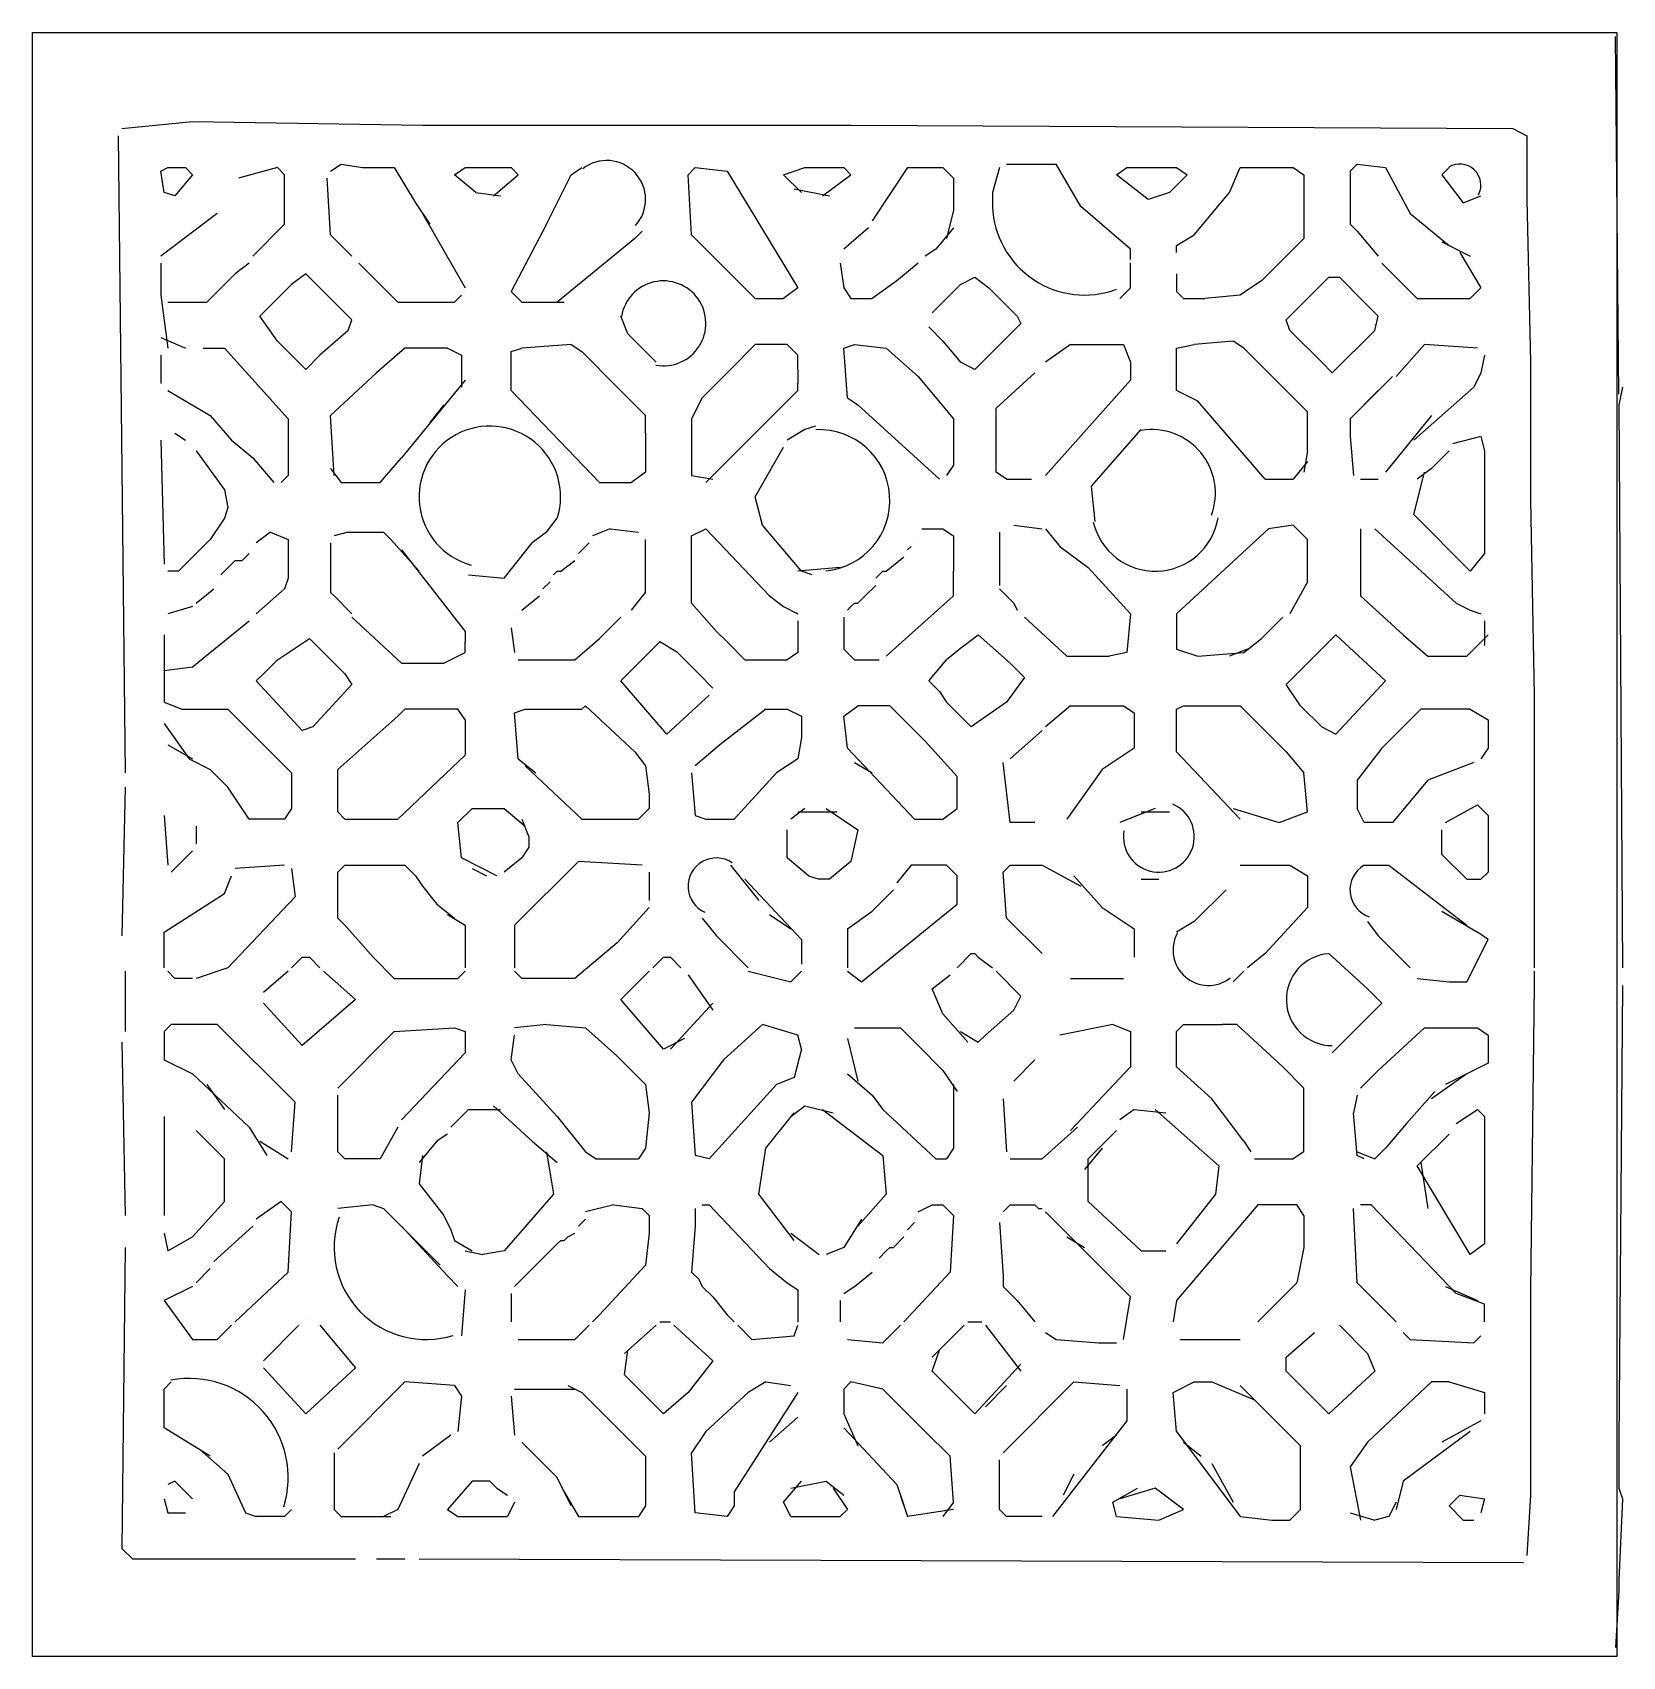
# Model space of a CAD drawing. Extents: x -42728 to 99010, y -18674 to 47645.
# Drawn here: x 66872 to 69189, y 44714 to 47080 of the extents above; entities that cross this region are included whole.
import ezdxf

# ---------------------------------------------------------------- set-up
doc = ezdxf.new("R2010")
doc.units = 0
doc.header["$LTSCALE"] = 100
doc.header["$MEASUREMENT"] = 0
doc.layers.get('0').update_dxf_attribs({"linetype": 'CONTINUOUS'})
doc.layers.add('家具', color=223, linetype='CONTINUOUS')
doc.styles.get("Standard").update_dxf_attribs({"font": 'ISOCP'})

# ---------------------------------------------------------------- blocks, each defined once
blk = doc.blocks.new('A$C6E686667')
at = {"layer": '家具', "color": 3}
for p, q in [((2005.4, 6566.2), (2005.4, 8931.8)), ((2005.4, 8931.8), (4314, 8931.8)), ((4317, 8405), (4311.8, 8925.9)), ((4314, 8931.8), (4314, 6566.2)), ((2135.5, 8791.8), (2238.6, 8802.1)), ((2238.6, 8802.1), (2573.9, 8796.9)), ((2130.3, 8781.5), (2140.7, 7853.2)), ((2573.9, 8796.9), (2635.7, 8796.9)), ((2635.7, 8796.9), (2651.2, 8796.9)), ((2651.2, 8796.9), (2682.2, 8796.9)), ((2666.7, 8796.9), (2785.3, 8796.9)), ((2785.3, 8796.9), (2816.3, 8796.9)), ((2816.3, 8796.9), (3099.9, 8796.9)), ((3099.9, 8796.9), (3136, 8796.9)), ((3136, 8796.9), (3161.8, 8796.9)), ((3161.8, 8796.9), (3197.9, 8796.9)), ((3197.9, 8796.9), (4162.3, 8791.8)), ((4162.3, 8791.8), (4182.9, 8781.5)), ((4182.9, 8781.5), (4182.9, 8766)), ((4182.9, 8766), (4182.9, 8745.4)), ((2192.2, 8729.9), (2202.5, 8735)), ((2197.4, 8698.9), (2192.2, 8729.9)), ((2202.5, 8735), (2228.3, 8735)), ((2228.3, 8735), (2238.6, 8724.7)), ((2362.4, 8735), (2305.7, 8719.6)), ((2372.7, 8724.7), (2362.4, 8735)), ((2439.8, 8729.9), (2455.2, 8740.2)), ((2455.2, 8740.2), (2486.2, 8735)), ((2486.2, 8735), (2532.6, 8735)), ((2532.6, 8735), (2563.5, 8683.5)), ((2620.3, 8724.7), (2635.7, 8735)), ((2635.7, 8735), (2702.8, 8735)), ((2713.1, 8724.7), (2702.8, 8735)), ((2790.5, 8724.7), (2805.9, 8735)), ((2960.7, 8724.7), (2971, 8735)), ((2971, 8735), (3017.4, 8729.9)), ((3017.4, 8729.9), (3120.5, 8559.7)), ((3099.9, 8724.7), (3130.8, 8735)), ((3130.8, 8735), (3187.6, 8735)), ((3197.9, 8724.7), (3187.6, 8735)), ((3280.4, 8735), (3228.8, 8657.7)), ((3280.4, 8735), (3332, 8735)), ((3332, 8735), (3347.4, 8719.6)), ((3414.5, 8735), (3404.2, 8698.9)), ((3424.8, 8740.2), (3497, 8740.2)), ((3533.1, 8678.3), (3497, 8740.2)), ((3584.7, 8724.7), (3600.1, 8735)), ((3600.1, 8735), (3672.3, 8735)), ((3672.3, 8735), (3687.8, 8724.7)), ((3749.7, 8698.9), (3765.2, 8735)), ((3765.2, 8735), (3780.6, 8735)), ((3780.6, 8735), (3842.5, 8735)), ((3842.5, 8735), (3858, 8724.7)), ((3925.1, 8729.9), (3935.4, 8740.2)), ((3925.1, 8729.9), (3925.1, 8652.5)), ((3935.4, 8740.2), (3976.6, 8735)), ((3976.6, 8735), (4012.7, 8668)), ((4069.5, 8735), (4059.1, 8724.7)), ((4182.9, 8745.4), (4182.9, 8688.6)), ((2238.6, 8724.7), (2212.9, 8693.8)), ((2372.7, 8652.5), (2372.7, 8724.7)), ((2439.8, 8637.1), (2434.6, 8719.6)), ((2651.2, 8698.9), (2620.3, 8724.7)), ((2677, 8693.8), (2713.1, 8724.7)), ((2754.4, 8652.5), (2790.5, 8724.7)), ((2965.8, 8637.1), (2960.7, 8724.7)), ((3125.7, 8698.9), (3099.9, 8724.7)), ((3156.6, 8693.8), (3197.9, 8724.7)), ((3347.4, 8719.6), (3347.4, 8688.6)), ((3631.1, 8688.6), (3584.7, 8724.7)), ((3687.8, 8724.7), (3662, 8698.9)), ((3858, 8724.7), (3858, 8683.5)), ((4059.1, 8724.7), (4090.1, 8683.5)), ((2212.9, 8693.8), (2197.4, 8698.9)), ((2563.5, 8683.5), (2584.2, 8652.5)), ((2651.2, 8698.9), (2687.3, 8693.8)), ((3115.4, 8704.1), (3166.9, 8693.8)), ((3347.4, 8688.6), (3347.4, 8673.2)), ((3404.2, 8698.9), (3404.2, 8678.3)), ((3662, 8698.9), (3631.1, 8688.6)), ((3698.1, 8637.1), (3749.7, 8698.9)), ((3858, 8693.8), (3858, 8662.8)), ((4090.1, 8683.5), (4115.9, 8693.8)), ((4182.9, 8688.6), (4188.1, 8451.4)), ((2274.7, 8668), (2192.2, 8606.1)), ((2573.9, 8668), (2635.7, 8559.7)), ((3347.4, 8673.2), (3337.1, 8631.9)), ((3605.3, 8616.4), (3533.1, 8678.3)), ((3858, 8662.8), (3858, 8647.4)), ((4012.7, 8668), (4069.5, 8621.6)), ((2326.3, 8606.1), (2372.7, 8652.5)), ((2470.7, 8606.1), (2439.8, 8637.1)), ((2754.4, 8652.5), (2702.8, 8554.5)), ((2893.6, 8642.2), (2883.3, 8631.9)), ((2981.3, 8621.6), (2965.8, 8637.1)), ((3223.7, 8647.4), (3187.6, 8616.4)), ((3347.4, 8647.4), (3321.7, 8616.4)), ((3672.3, 8621.6), (3698.1, 8637.1)), ((3858, 8647.4), (3858, 8631.9)), ((3925.1, 8652.5), (3935.4, 8642.2)), ((3935.4, 8642.2), (3966.3, 8606.1)), ((2883.3, 8631.9), (2769.8, 8539.1)), ((2981.3, 8621.6), (3058.6, 8544.2)), ((3321.7, 8616.4), (3306.2, 8606.1)), ((3605.3, 8601), (3605.3, 8616.4)), ((3672.3, 8611.3), (3672.3, 8621.6)), ((3858, 8631.9), (3796.1, 8570)), ((4059.1, 8626.7), (4100.4, 8606.1)), ((4084.9, 8611.3), (4115.9, 8559.7)), ((2192.2, 8595.8), (2192.2, 8549.4)), ((2321.2, 8595.8), (2300.5, 8580.3)), ((2481, 8595.8), (2537.8, 8539.1)), ((3182.4, 8595.8), (3187.6, 8559.7)), ((3295.9, 8595.8), (3264.9, 8570)), ((3605.3, 8559.7), (3605.3, 8595.8)), ((3971.5, 8595.8), (4023, 8544.2)), ((2300.5, 8580.3), (2259.3, 8539.1)), ((2383, 8564.9), (2357.3, 8539.1)), ((2403.7, 8580.3), (2383, 8564.9)), ((2470.7, 8513.3), (2403.7, 8580.3)), ((3264.9, 8570), (3228.8, 8544.2)), ((3357.8, 8564.9), (3316.5, 8523.6)), ((3357.8, 8564.9), (3378.4, 8575.2)), ((3378.4, 8575.2), (3399, 8559.7)), ((3672.3, 8580.3), (3672.3, 8554.5)), ((3796.1, 8570), (3780.6, 8559.7)), ((3832.2, 8513.3), (3894.1, 8575.2)), ((3894.1, 8575.2), (3909.6, 8575.2)), ((3909.6, 8575.2), (3945.7, 8539.1)), ((2192.2, 8549.4), (2202.5, 8472)), ((2620.3, 8539.1), (2630.6, 8549.4)), ((2702.8, 8554.5), (2718.3, 8539.1)), ((3058.6, 8544.2), (3099.9, 8544.2)), ((3120.5, 8559.7), (3099.9, 8544.2)), ((3187.6, 8559.7), (3197.9, 8544.2)), ((3197.9, 8544.2), (3228.8, 8544.2)), ((3399, 8559.7), (3440.3, 8518.4)), ((3589.8, 8544.2), (3605.3, 8559.7)), ((3672.3, 8554.5), (3682.7, 8544.2)), ((3682.7, 8544.2), (3713.6, 8544.2)), ((3765.2, 8549.4), (3713.6, 8544.2)), ((3780.6, 8559.7), (3765.2, 8549.4)), ((4023, 8544.2), (4048.8, 8544.2)), ((4048.8, 8544.2), (4100.4, 8544.2)), ((4115.9, 8559.7), (4100.4, 8544.2)), ((2202.5, 8539.1), (2259.3, 8539.1)), ((2336.6, 8518.4), (2357.3, 8539.1)), ((2362.4, 8482.3), (2336.6, 8518.4)), ((2537.8, 8539.1), (2584.2, 8539.1)), ((2584.2, 8539.1), (2620.3, 8539.1)), ((2718.3, 8539.1), (2780.2, 8539.1)), ((2873, 8492.7), (2862.7, 8518.4)), ((3440.3, 8518.4), (3445.4, 8508.1)), ((3966.3, 8518.4), (3945.7, 8539.1)), ((3961.2, 8497.8), (3966.3, 8518.4)), ((2465.6, 8497.8), (2424.3, 8461.7)), ((2465.6, 8497.8), (2470.7, 8513.3)), ((3311.3, 8503), (3332, 8482.3)), ((3445.4, 8508.1), (3378.4, 8441.1)), ((3837.4, 8497.8), (3832.2, 8513.3)), ((3837.4, 8497.8), (3883.8, 8451.4)), ((3899.3, 8435.9), (3961.2, 8497.8)), ((2192.2, 8487.5), (2228.3, 8472)), ((2254.1, 8472), (2285.1, 8472)), ((2285.1, 8472), (2377.9, 8368.9)), ((2362.4, 8482.3), (2388.2, 8456.6)), ((2548.1, 8472), (2506.8, 8435.9)), ((2610, 8472), (2548.1, 8472)), ((2610, 8472), (2630.6, 8461.7)), ((2702.8, 8466.9), (2718.3, 8472)), ((2790.5, 8477.2), (2718.3, 8472)), ((2790.5, 8477.2), (2805.9, 8466.9)), ((2873, 8492.7), (2914.2, 8451.4)), ((3058.6, 8477.2), (3022.5, 8441.1)), ((3105.1, 8477.2), (3058.6, 8477.2)), ((3120.5, 8461.7), (3105.1, 8477.2)), ((3187.6, 8472), (3203, 8477.2)), ((3192.7, 8399.8), (3187.6, 8472)), ((3203, 8477.2), (3249.5, 8472)), ((3249.5, 8472), (3295.9, 8430.8)), ((3332, 8482.3), (3357.8, 8451.4)), ((3517.6, 8477.2), (3481.5, 8451.4)), ((3517.6, 8477.2), (3595, 8477.2)), ((3595, 8477.2), (3605.3, 8451.4)), ((3672.3, 8472), (3698.1, 8477.2)), ((3672.3, 8410.1), (3672.3, 8472)), ((3754.9, 8482.3), (3698.1, 8477.2)), ((3770.3, 8472), (3754.9, 8482.3)), ((3863.2, 8379.2), (3770.3, 8472)), ((4033.4, 8477.2), (3992.1, 8430.8)), ((4110.7, 8472), (4033.4, 8477.2)), ((2192.2, 8461.7), (2192.2, 8420.5)), ((2388.2, 8456.6), (2403.7, 8441.1)), ((2403.7, 8441.1), (2424.3, 8461.7)), ((2630.6, 8461.7), (2630.6, 8415.3)), ((2702.8, 8410.1), (2702.8, 8466.9)), ((2805.9, 8466.9), (2857.5, 8415.3)), ((3120.5, 8441.1), (3120.5, 8461.7)), ((3378.4, 8441.1), (3357.8, 8451.4)), ((3605.3, 8451.4), (3605.3, 8425.6)), ((3883.8, 8451.4), (3899.3, 8435.9)), ((4121, 8461.7), (4115.9, 8435.9)), ((4188.1, 8451.4), (4188.1, 8430.8)), ((2439.8, 8374), (2506.8, 8435.9)), ((2635.7, 8425.6), (2542.9, 8312.2)), ((3022.5, 8441.1), (2981.3, 8399.8)), ((3120.5, 8441.1), (3120.5, 8420.5)), ((3295.9, 8430.8), (3347.4, 8368.9)), ((3409.3, 8384.4), (3466.1, 8435.9)), ((3605.3, 8425.6), (3481.5, 8286.4)), ((3986.9, 8430.8), (3945.7, 8389.5)), ((4115.9, 8435.9), (4105.6, 8415.3)), ((4188.1, 8430.8), (4188.1, 8384.4)), ((2202.5, 8410.1), (2264.4, 8374)), ((2831.7, 8276.1), (2702.8, 8410.1)), ((2898.8, 8374), (2857.5, 8415.3)), ((2981.3, 8399.8), (2965.8, 8368.9)), ((2986.4, 8276.1), (3120.5, 8410.1)), ((3120.5, 8410.1), (3120.5, 8420.5)), ((3192.7, 8399.8), (3208.2, 8389.5)), ((3703.3, 8394.7), (3672.3, 8410.1)), ((3966.3, 8410.1), (3925.1, 8368.9)), ((4105.6, 8415.3), (4017.9, 8337.9)), ((4322.2, 8415.3), (4317, 8389.5)), ((2604.8, 8389.5), (2584.2, 8363.7)), ((3208.2, 8389.5), (3326.8, 8281.2)), ((3409.3, 8291.5), (3409.3, 8384.4)), ((3801.3, 8281.2), (3703.3, 8394.7)), ((3863.2, 8322.5), (3863.2, 8379.2)), ((4188.1, 8384.4), (4188.1, 8250.3)), ((4317, 8389.5), (4322.2, 7569.5)), ((2264.4, 8374), (2295.4, 8337.9)), ((2377.9, 8368.9), (2377.9, 8322.5)), ((2444.9, 8286.4), (2439.8, 8374)), ((2898.8, 8348.3), (2898.8, 8374)), ((2965.8, 8368.9), (2965.8, 8327.6)), ((3130.8, 8353.4), (3105.1, 8337.9)), ((3146.3, 8358.6), (3130.8, 8353.4)), ((3347.4, 8368.9), (3347.4, 8353.4)), ((3347.4, 8353.4), (3347.4, 8337.9)), ((3548.6, 8270.9), (3620.8, 8353.4)), ((3925.1, 8368.9), (3925.1, 8343.1)), ((4043.7, 8374), (3976.6, 8291.5)), ((2192.2, 8337.9), (2197.4, 8157.4)), ((2212.9, 8348.3), (2228.3, 8337.9)), ((2295.4, 8337.9), (2326.3, 8312.2)), ((2898.8, 8348.3), (2898.8, 8291.5)), ((2965.8, 8327.6), (2965.8, 8286.4)), ((3058.6, 8255.4), (3099.9, 8327.6)), ((3347.4, 8337.9), (3347.4, 8301.8)), ((3925.1, 8343.1), (3930.2, 8286.4)), ((4115.9, 8343.1), (4074.6, 8332.8)), ((4115.9, 8343.1), (4121, 8322.5)), ((2243.8, 8322.5), (2285.1, 8265.7)), ((2326.3, 8312.2), (2357.3, 8276.1)), ((2377.9, 8322.5), (2377.9, 8286.4)), ((2512, 8276.1), (2542.9, 8312.2)), ((3863.2, 8307), (3842.5, 8281.2)), ((3863.2, 8322.5), (3858, 8291.5)), ((4069.5, 8322.5), (4043.7, 8296.7)), ((4121, 8322.5), (4121, 8265.7)), ((2377.9, 8286.4), (2367.6, 8276.1)), ((2439.8, 8296.7), (2455.2, 8276.1)), ((2898.8, 8291.5), (2878.1, 8276.1)), ((2965.8, 8286.4), (2996.8, 8281.2)), ((3347.4, 8301.8), (3337.1, 8286.4)), ((3424.8, 8281.2), (3409.3, 8291.5)), ((3424.8, 8281.2), (3440.3, 8281.2)), ((3440.3, 8281.2), (3460.9, 8281.2)), ((3801.3, 8281.2), (3842.5, 8281.2)), ((3940.5, 8281.2), (3966.3, 8281.2)), ((4017.9, 8229.6), (4033.4, 8291.5)), ((4043.7, 8296.7), (4023, 8281.2)), ((2285.1, 8265.7), (2290.2, 8240)), ((2455.2, 8276.1), (2512, 8276.1)), ((2831.7, 8276.1), (2878.1, 8276.1)), ((3553.7, 8219.3), (3548.6, 8270.9)), ((4121, 8265.7), (4121, 8172.9)), ((2290.2, 8240), (2285.1, 8224.5)), ((3069, 8214.2), (3058.6, 8255.4)), ((4188.1, 8250.3), (4193.2, 7966.6)), ((2285.1, 8224.5), (2264.4, 8193.5)), ((2754.4, 8203.9), (2769.8, 8224.5)), ((2847.2, 8209), (2821.4, 8198.7)), ((2847.2, 8209), (2888.5, 8203.9)), ((2965.8, 8198.7), (2986.4, 8209)), ((2986.4, 8209), (3079.3, 8111)), ((3125.7, 8147.1), (3069, 8214.2)), ((3301, 8209), (3332, 8209)), ((3332, 8209), (3347.4, 8198.7)), ((3424.8, 8209), (3424.8, 8209)), ((3435.1, 8214.2), (3476.4, 8209)), ((3481.5, 8209), (3502.2, 8183.2)), ((3806.4, 8209), (3672.3, 8085.2)), ((3842.5, 8214.2), (3806.4, 8209)), ((3863.2, 8193.5), (3842.5, 8214.2)), ((3940.5, 8209), (3940.5, 8111)), ((3961.2, 8209), (4079.8, 8100.7)), ((4100.4, 8147.1), (4017.9, 8229.6)), ((2264.4, 8193.5), (2218, 8147.1)), ((2352.1, 8203.9), (2331.5, 8188.4)), ((2352.1, 8203.9), (2377.9, 8193.5)), ((2377.9, 8193.5), (2377.9, 8136.8)), ((2439.8, 8188.4), (2439.8, 8116.2)), ((2465.6, 8203.9), (2444.9, 8198.7)), ((2465.6, 8203.9), (2491.3, 8203.9)), ((2491.3, 8203.9), (2517.1, 8203.9)), ((2517.1, 8203.9), (2527.4, 8193.5)), ((2527.4, 8193.5), (2568.7, 8147.1)), ((2692.5, 8136.8), (2733.7, 8188.4)), ((2754.4, 8203.9), (2733.7, 8188.4)), ((2800.8, 8172.9), (2816.3, 8188.4)), ((2898.8, 8116.2), (2898.8, 8193.5)), ((2965.8, 8152.3), (2965.8, 8198.7)), ((3290.7, 8193.5), (3290.7, 8193.5)), ((3347.4, 8198.7), (3347.4, 8167.8)), ((3414.5, 8203.9), (3414.5, 8203.9)), ((3414.5, 8203.9), (3414.5, 8188.4)), ((3414.5, 8188.4), (3414.5, 8126.5)), ((3863.2, 8131.7), (3863.2, 8193.5)), ((2285.1, 8147.1), (2300.5, 8162.6)), ((2300.5, 8162.6), (2310.8, 8162.6)), ((2310.8, 8162.6), (2321.2, 8172.9)), ((2542.9, 8178.1), (2635.7, 8059.5)), ((2775, 8147.1), (2795.6, 8162.6)), ((2965.8, 8100.7), (2965.8, 8172.9)), ((3249.5, 8147.1), (3275.2, 8167.8)), ((3280.4, 8178.1), (3285.6, 8183.2)), ((3347.4, 8167.8), (3347.4, 8147.1)), ((3502.2, 8183.2), (3543.4, 8152.3)), ((4121, 8172.9), (4100.4, 8147.1)), ((2218, 8147.1), (2202.5, 8147.1)), ((2279.9, 8142), (2285.1, 8147.1)), ((2279.9, 8142), (2279.9, 8142)), ((2640.9, 8142), (2692.5, 8136.8)), ((2707.9, 8147.1), (2707.9, 8147.1)), ((2764.7, 8142), (2769.8, 8147.1)), ((2764.7, 8142), (2764.7, 8142)), ((2769.8, 8147.1), (2775, 8147.1)), ((3182.4, 8152.3), (3120.5, 8147.1)), ((3141.2, 8142), (3125.7, 8147.1)), ((3234, 8136.8), (3244.3, 8147.1)), ((3244.3, 8147.1), (3249.5, 8147.1)), ((3347.4, 8111), (3347.4, 8147.1)), ((3543.4, 8152.3), (3605.3, 8085.2)), ((2243.8, 8100.7), (2269.6, 8121.3)), ((2274.7, 8131.7), (2274.7, 8131.7)), ((2372.7, 8121.3), (2331.5, 8085.2)), ((2377.9, 8136.8), (2372.7, 8121.3)), ((2439.8, 8116.2), (2444.9, 8111)), ((2749.2, 8121.3), (2759.5, 8131.7)), ((2878.1, 8090.4), (2898.8, 8116.2)), ((3218.5, 8111), (3234, 8126.5)), ((3414.5, 8121.3), (3435.1, 8100.7)), ((3863.2, 8131.7), (3837.4, 8085.2)), ((2238.6, 8095.6), (2202.5, 8085.2)), ((2444.9, 8111), (2470.7, 8085.2)), ((2718.3, 8090.4), (2744.1, 8111)), ((3001.9, 8059.5), (2965.8, 8100.7)), ((3079.3, 8111), (3099.9, 8095.6)), ((3099.9, 8095.6), (3120.5, 8085.2)), ((3192.7, 8090.4), (3197.9, 8095.6)), ((3197.9, 8095.6), (3203, 8100.7)), ((3203, 8100.7), (3208.2, 8100.7)), ((3208.2, 8100.7), (3218.5, 8111)), ((3249.5, 8023.4), (3347.4, 8111)), ((3435.1, 8100.7), (3440.3, 8090.4)), ((3940.5, 8111), (4002.4, 8054.3)), ((4079.8, 8100.7), (4100.4, 8090.4)), ((2238.6, 8007.9), (2321.2, 8074.9)), ((2470.7, 8080.1), (2542.9, 8013)), ((2707.9, 8085.2), (2707.9, 8085.2)), ((2862.7, 8080.1), (2831.7, 8049.1)), ((3120.5, 8074.9), (3120.5, 8028.5)), ((3187.6, 8080.1), (3187.6, 8033.7)), ((3450.6, 8080.1), (3512.5, 8023.4)), ((3605.3, 8085.2), (3600.1, 8028.5)), ((3672.3, 8085.2), (3672.3, 8033.7)), ((3827.1, 8080.1), (3796.1, 8049.1)), ((4100.4, 8090.4), (4115.9, 8085.2)), ((4121, 8074.9), (4121, 8038.8)), ((2197.4, 8054.3), (2197.4, 8018.2)), ((2362.4, 8018.2), (2408.8, 8049.1)), ((2408.8, 8049.1), (2444.9, 8013)), ((2635.7, 8059.5), (2635.7, 8044)), ((2635.7, 8028.5), (2635.7, 8044)), ((2702.8, 8064.6), (2707.9, 8028.5)), ((2795.6, 8018.2), (2831.7, 8049.1)), ((2919.4, 8044), (2903.9, 8028.5)), ((2945.2, 8028.5), (2919.4, 8044)), ((3001.9, 8059.5), (3017.4, 8044)), ((3017.4, 8044), (3043.2, 8018.2)), ((3362.9, 8038.8), (3383.5, 8054.3)), ((3383.5, 8054.3), (3430, 8013)), ((3770.3, 8028.5), (3796.1, 8049.1)), ((3899.3, 8049.1), (3842.5, 7992.4)), ((3904.4, 8054.3), (3899.3, 8049.1)), ((3976.6, 7987.3), (3904.4, 8054.3)), ((4002.4, 8054.3), (4038.5, 8023.4)), ((4126.2, 8054.3), (4095.2, 8023.4)), ((2604.8, 8013), (2635.7, 8028.5)), ((2903.9, 8028.5), (2873, 7997.6)), ((2945.2, 8028.5), (2976.1, 7997.6)), ((3120.5, 8028.5), (3105.1, 8018.2)), ((3187.6, 8033.7), (3203, 8018.2)), ((3362.9, 8038.8), (3337.1, 8018.2)), ((3512.5, 8023.4), (3574.4, 8023.4)), ((3600.1, 8028.5), (3574.4, 8023.4)), ((3672.3, 8033.7), (3703.3, 8023.4)), ((3703.3, 8023.4), (3770.3, 8028.5)), ((3775.5, 8033.7), (3749.7, 8023.4)), ((4038.5, 8023.4), (4095.2, 8023.4)), ((2197.4, 8018.2), (2197.4, 7956.3)), ((2197.4, 8002.7), (2238.6, 8007.9)), ((2331.5, 7987.3), (2341.8, 7997.6)), ((2362.4, 8018.2), (2341.8, 7997.6)), ((2444.9, 8013), (2460.4, 7997.6)), ((2460.4, 7997.6), (2470.7, 7982.1)), ((2542.9, 8013), (2604.8, 8013)), ((2713.1, 8018.2), (2795.6, 8018.2)), ((2862.7, 7987.3), (2873, 7997.6)), ((2976.1, 7997.6), (2996.8, 7976.9)), ((3043.2, 8018.2), (3105.1, 8018.2)), ((3203, 8018.2), (3239.1, 8018.2)), ((3311.3, 7987.3), (3337.1, 8018.2)), ((3430, 8013), (3450.6, 7992.4)), ((2398.5, 7915), (2331.5, 7987.3)), ((2470.7, 7982.1), (2414, 7920.2)), ((2929.7, 7909.9), (2862.7, 7987.3)), ((3326.8, 7971.8), (3311.3, 7987.3)), ((3450.6, 7992.4), (3424.8, 7956.3)), ((3832.2, 7982.1), (3842.5, 7992.4)), ((3852.8, 7951.2), (3832.2, 7982.1)), ((3904.4, 7909.9), (3976.6, 7987.3)), ((2197.4, 7956.3), (2223.2, 7946)), ((2811.1, 7951.2), (2805.9, 7946)), ((2883.3, 7884.1), (2811.1, 7951.2)), ((2991.6, 7966.6), (2929.7, 7909.9)), ((3187.6, 7935.7), (3208.2, 7951.2)), ((3254.6, 7951.2), (3208.2, 7951.2)), ((3306.2, 7899.6), (3254.6, 7951.2)), ((3326.8, 7971.8), (3337.1, 7956.3)), ((3373.2, 7920.2), (3337.1, 7956.3)), ((3424.8, 7956.3), (3373.2, 7920.2)), ((3517.6, 7951.2), (3481.5, 7920.2)), ((3517.6, 7951.2), (3595, 7951.2)), ((3595, 7951.2), (3610.5, 7940.8)), ((3672.3, 7946), (3682.7, 7951.2)), ((3682.7, 7951.2), (3765.2, 7951.2)), ((3765.2, 7951.2), (3832.2, 7884.1)), ((3852.8, 7951.2), (3883.8, 7920.2)), ((4193.2, 7966.6), (4193.2, 7946)), ((2197.4, 7925.4), (2233.5, 7873.8)), ((2223.2, 7946), (2290.2, 7946)), ((2290.2, 7946), (2357.3, 7878.9)), ((2450.1, 7858.3), (2537.8, 7935.7)), ((2548.1, 7946), (2537.8, 7935.7)), ((2610, 7946), (2548.1, 7946)), ((2625.4, 7946), (2610, 7946)), ((2635.7, 7930.5), (2625.4, 7946)), ((2635.7, 7930.5), (2635.7, 7878.9)), ((2707.9, 7940.8), (2723.4, 7946)), ((2713.1, 7873.8), (2707.9, 7940.8)), ((2723.4, 7946), (2805.9, 7946)), ((3074.1, 7946), (3007.1, 7894.4)), ((3074.1, 7946), (3105.1, 7946)), ((3105.1, 7946), (3125.7, 7935.7)), ((3125.7, 7935.7), (3125.7, 7920.2)), ((3192.7, 7889.3), (3187.6, 7935.7)), ((3610.5, 7940.8), (3610.5, 7889.3)), ((3672.3, 7884.1), (3672.3, 7946)), ((4028.2, 7946), (3971.5, 7889.3)), ((4100.4, 7946), (4028.2, 7946)), ((4100.4, 7946), (4126.2, 7930.5)), ((4126.2, 7930.5), (4126.2, 7889.3)), ((4193.2, 7946), (4193.2, 7925.4)), ((4193.2, 7925.4), (4193.2, 7848)), ((2414, 7920.2), (2398.5, 7915)), ((3125.7, 7904.7), (3120.5, 7873.8)), ((3125.7, 7920.2), (3125.7, 7904.7)), ((3476.4, 7915), (3430, 7873.8)), ((3883.8, 7920.2), (3904.4, 7909.9)), ((2202.5, 7894.4), (2238.6, 7873.8)), ((2357.3, 7878.9), (2383, 7853.2)), ((2635.7, 7878.9), (2537.8, 7786.1)), ((2883.3, 7884.1), (2898.8, 7863.5)), ((3007.1, 7894.4), (2971, 7863.5)), ((3192.7, 7889.3), (3290.7, 7786.1)), ((3306.2, 7899.6), (3352.6, 7848)), ((3610.5, 7889.3), (3564, 7858.3)), ((3765.2, 7786.1), (3672.3, 7884.1)), ((3832.2, 7884.1), (3858, 7853.2)), ((3971.5, 7889.3), (3935.4, 7842.8)), ((4126.2, 7889.3), (4115.9, 7873.8)), ((2233.5, 7873.8), (2264.4, 7858.3)), ((2264.4, 7858.3), (2290.2, 7832.5)), ((2450.1, 7796.4), (2450.1, 7858.3)), ((2713.1, 7873.8), (2738.9, 7853.2)), ((2723.4, 7863.5), (2805.9, 7786.1)), ((2898.8, 7863.5), (2903.9, 7822.2)), ((3120.5, 7873.8), (3089.6, 7853.2)), ((3203, 7868.6), (3228.8, 7853.2)), ((3430, 7781), (3419.6, 7868.6)), ((3564, 7858.3), (3512.5, 7786.1)), ((4105.6, 7868.6), (4038.5, 7842.8)), ((2140.7, 7832.5), (2135.5, 7615.9)), ((2321.2, 7786.1), (2290.2, 7832.5)), ((2383, 7853.2), (2383, 7801.6)), ((2965.8, 7853.2), (2971, 7791.3)), ((3089.6, 7853.2), (3027.7, 7786.1)), ((3352.6, 7801.6), (3352.6, 7848)), ((3863.2, 7796.4), (3858, 7853.2)), ((3935.4, 7842.8), (3935.4, 7801.6)), ((4038.5, 7842.8), (3986.9, 7781)), ((4193.2, 7848), (4193.2, 7817.1)), ((2903.9, 7822.2), (2903.9, 7801.6)), ((4064.3, 7781), (4110.7, 7806.7)), ((4110.7, 7806.7), (4126.2, 7791.3)), ((4193.2, 7817.1), (4193.2, 7796.4)), ((2197.4, 7791.3), (2202.5, 7719.1)), ((2372.7, 7786.1), (2321.2, 7786.1)), ((2383, 7801.6), (2372.7, 7786.1)), ((2450.1, 7796.4), (2460.4, 7786.1)), ((2460.4, 7786.1), (2537.8, 7786.1)), ((2625.4, 7781), (2646.1, 7801.6)), ((2646.1, 7801.6), (2661.5, 7801.6)), ((2661.5, 7801.6), (2692.5, 7801.6)), ((2692.5, 7801.6), (2723.4, 7775.8)), ((2718.3, 7786.1), (2728.6, 7760.3)), ((2805.9, 7786.1), (2826.6, 7786.1)), ((2826.6, 7786.1), (2888.5, 7786.1)), ((2888.5, 7786.1), (2903.9, 7801.6)), ((2971, 7791.3), (2986.4, 7786.1)), ((2986.4, 7786.1), (3027.7, 7786.1)), ((3130.8, 7801.6), (3110.2, 7786.1)), ((3120.5, 7796.4), (3177.3, 7796.4)), ((3161.8, 7801.6), (3208.2, 7770.6)), ((3290.7, 7786.1), (3332, 7786.1)), ((3332, 7786.1), (3352.6, 7801.6)), ((3641.4, 7801.6), (3589.8, 7781)), ((3620.8, 7796.4), (3662, 7796.4)), ((3754.9, 7801.6), (3821.9, 7781)), ((3821.9, 7781), (3863.2, 7796.4)), ((3945.7, 7781), (3935.4, 7801.6)), ((4126.2, 7791.3), (4126.2, 7708.8)), ((4193.2, 7796.4), (4193.2, 7719.1)), ((2243.8, 7775.8), (2243.8, 7750)), ((2630.6, 7729.4), (2625.4, 7781)), ((2728.6, 7760.3), (2728.6, 7744.9)), ((3105.1, 7729.4), (3105.1, 7770.6)), ((3208.2, 7770.6), (3197.9, 7724.2)), ((3466.1, 7781), (3430, 7781)), ((3986.9, 7781), (3945.7, 7781)), ((4059.1, 7734.5), (4059.1, 7770.6)), ((2238.6, 7739.7), (2207.7, 7708.8)), ((2728.6, 7744.9), (2718.3, 7729.4)), ((2372.7, 7719.1), (2300.5, 7713.9)), ((2383, 7713.9), (2388.2, 7672.7)), ((2450.1, 7708.8), (2460.4, 7719.1)), ((2460.4, 7719.1), (2527.4, 7719.1)), ((2527.4, 7719.1), (2548.1, 7719.1)), ((2548.1, 7719.1), (2563.5, 7703.6)), ((2682.2, 7703.6), (2630.6, 7729.4)), ((2646.1, 7713.9), (2666.7, 7703.6)), ((2718.3, 7729.4), (2692.5, 7708.8)), ((2800.8, 7724.2), (2707.9, 7631.4)), ((2893.6, 7719.1), (2800.8, 7724.2)), ((3022.5, 7719.1), (3063.8, 7667.5)), ((3136, 7703.6), (3105.1, 7729.4)), ((3197.9, 7724.2), (3166.9, 7698.4)), ((3285.6, 7719.1), (3264.9, 7693.3)), ((3337.1, 7719.1), (3285.6, 7719.1)), ((3337.1, 7719.1), (3352.6, 7703.6)), ((3419.6, 7708.8), (3430, 7719.1)), ((3430, 7719.1), (3476.4, 7719.1)), ((3476.4, 7719.1), (3533.1, 7688.1)), ((3765.2, 7719.1), (3816.7, 7719.1)), ((3816.7, 7719.1), (3837.4, 7719.1)), ((3837.4, 7719.1), (3863.2, 7703.6)), ((3945.7, 7719.1), (3981.8, 7719.1)), ((3981.8, 7719.1), (4095.2, 7631.4)), ((4095.2, 7698.4), (4059.1, 7734.5)), ((4193.2, 7719.1), (4193.2, 7693.3)), ((2285.1, 7677.8), (2295.4, 7703.6)), ((2450.1, 7641.7), (2450.1, 7708.8)), ((2563.5, 7703.6), (2573.9, 7688.1)), ((2903.9, 7708.8), (2903.9, 7667.5)), ((3043.2, 7698.4), (3125.7, 7610.8)), ((3136, 7703.6), (3151.5, 7698.4)), ((3166.9, 7698.4), (3151.5, 7698.4)), ((3352.6, 7662.3), (3352.6, 7703.6)), ((3424.8, 7641.7), (3419.6, 7708.8)), ((3522.8, 7703.6), (3564, 7657.2)), ((3620.8, 7698.4), (3646.6, 7698.4)), ((3863.2, 7703.6), (3863.2, 7657.2)), ((4095.2, 7698.4), (4115.9, 7698.4)), ((4126.2, 7708.8), (4115.9, 7698.4)), ((4193.2, 7693.3), (4193.2, 7652)), ((2197.4, 7621.1), (2285.1, 7677.8)), ((2388.2, 7672.7), (2290.2, 7569.5)), ((2573.9, 7688.1), (2594.5, 7662.3)), ((3228.8, 7652), (3259.8, 7683)), ((3744.5, 7683), (3698.1, 7636.6)), ((2460.4, 7631.4), (2450.1, 7641.7)), ((2594.5, 7662.3), (2620.3, 7641.7)), ((2610, 7646.9), (2635.7, 7631.4)), ((2903.9, 7657.2), (2857.5, 7605.6)), ((2981.3, 7641.7), (3001.9, 7615.9)), ((3079.3, 7646.9), (3110.2, 7626.2)), ((3192.7, 7626.2), (3228.8, 7652)), ((3213.4, 7548.9), (3352.6, 7662.3)), ((3424.8, 7641.7), (3476.4, 7590.1)), ((3564, 7657.2), (3610.5, 7626.2)), ((3863.2, 7657.2), (3801.3, 7590.1)), ((4059.1, 7652), (4110.7, 7621.1)), ((4193.2, 7652), (4193.2, 7600.5)), ((2197.4, 7569.5), (2197.4, 7621.1)), ((2460.4, 7631.4), (2501.7, 7585)), ((2635.7, 7631.4), (2635.7, 7621.1)), ((2635.7, 7621.1), (2635.7, 7569.5)), ((2707.9, 7631.4), (2707.9, 7615.9)), ((3192.7, 7626.2), (3192.7, 7610.8)), ((3326.8, 7631.4), (3326.8, 7631.4)), ((3610.5, 7626.2), (3610.5, 7600.5)), ((3698.1, 7636.6), (3672.3, 7621.1)), ((3950.8, 7636.6), (3966.3, 7615.9)), ((4126.2, 7610.8), (4110.7, 7621.1)), ((2707.9, 7615.9), (2707.9, 7569.5)), ((2857.5, 7605.6), (2795.6, 7554)), ((3001.9, 7615.9), (3048.3, 7569.5)), ((3125.7, 7610.8), (3125.7, 7574.7)), ((3192.7, 7610.8), (3192.7, 7574.7)), ((3610.5, 7600.5), (3610.5, 7585)), ((3966.3, 7615.9), (4012.7, 7569.5)), ((4095.2, 7548.9), (4126.2, 7610.8)), ((4193.2, 7615.9), (4193.2, 7569.5)), ((2383, 7569.5), (2398.5, 7585)), ((2398.5, 7585), (2408.8, 7585)), ((2408.8, 7585), (2424.3, 7569.5)), ((2501.7, 7585), (2532.6, 7554)), ((2909.1, 7569.5), (2924.6, 7585)), ((2924.6, 7585), (2934.9, 7585)), ((2934.9, 7585), (2950.3, 7569.5)), ((3192.7, 7574.7), (3192.7, 7569.5)), ((3352.6, 7569.5), (3373.2, 7590.1)), ((3373.2, 7590.1), (3378.4, 7590.1)), ((3378.4, 7590.1), (3383.5, 7585)), ((3383.5, 7585), (3404.2, 7569.5)), ((3801.3, 7590.1), (3775.5, 7569.5)), ((3950.8, 7538.6), (3894.1, 7590.1)), ((2140.7, 7564.4), (2140.7, 7476.7)), ((2212.9, 7554), (2202.5, 7564.4)), ((2238.6, 7554), (2212.9, 7554)), ((2290.2, 7569.5), (2243.8, 7554)), ((2377.9, 7564.4), (2341.8, 7533.4)), ((2429.5, 7564.4), (2475.9, 7523.1)), ((2532.6, 7554), (2589.3, 7554)), ((2589.3, 7554), (2625.4, 7554)), ((2625.4, 7554), (2635.7, 7564.4)), ((2718.3, 7554), (2707.9, 7564.4)), ((2795.6, 7554), (2718.3, 7554)), ((2862.7, 7523.1), (2903.9, 7564.4)), ((2960.7, 7559.2), (2996.8, 7507.6)), ((3048.3, 7564.4), (3110.2, 7548.9)), ((3110.2, 7548.9), (3125.7, 7564.4)), ((3192.7, 7564.4), (3213.4, 7548.9)), ((3316.5, 7538.6), (3342.3, 7559.2)), ((3445.4, 7528.3), (3409.3, 7564.4)), ((3517.6, 7554), (3595, 7554)), ((3754.9, 7548.9), (3770.3, 7564.4)), ((4023, 7554), (4069.5, 7548.9)), ((4069.5, 7548.9), (4095.2, 7548.9)), ((4193.2, 7564.4), (4193.2, 7543.7)), ((2475.9, 7523.1), (2398.5, 7456.1)), ((2924.6, 7450.9), (2862.7, 7523.1)), ((3332, 7502.5), (3316.5, 7538.6)), ((3435.1, 7507.6), (3445.4, 7528.3)), ((3971.5, 7517.9), (3950.8, 7538.6)), ((4193.2, 7543.7), (4188.1, 7100.2)), ((4322.2, 7543.7), (4317, 6878.5)), ((2398.5, 7456.1), (2341.8, 7517.9)), ((2996.8, 7517.9), (2934.9, 7450.9)), ((3332, 7502.5), (3368.1, 7461.2)), ((3435.1, 7507.6), (3393.9, 7471.5)), ((3914.7, 7461.2), (3971.5, 7517.9)), ((2207.7, 7487), (2197.4, 7476.7)), ((2197.4, 7476.7), (2197.4, 7435.4)), ((2274.7, 7487), (2207.7, 7487)), ((2388.2, 7373.5), (2274.7, 7487)), ((2450.1, 7394.2), (2532.6, 7476.7)), ((2532.6, 7476.7), (2620.3, 7481.8)), ((2620.3, 7481.8), (2635.7, 7476.7)), ((2635.7, 7476.7), (2635.7, 7445.7)), ((2754.4, 7487), (2707.9, 7481.8)), ((2754.4, 7487), (2811.1, 7481.8)), ((2811.1, 7481.8), (2857.5, 7440.6)), ((3069, 7487), (3012.2, 7435.4)), ((3120.5, 7471.5), (3069, 7487)), ((3203, 7481.8), (3223.7, 7481.8)), ((3223.7, 7481.8), (3270.1, 7481.8)), ((3270.1, 7481.8), (3295.9, 7456.1)), ((3357.8, 7476.7), (3383.5, 7461.2)), ((3579.5, 7487), (3502.2, 7471.5)), ((3579.5, 7487), (3605.3, 7476.7)), ((3605.3, 7476.7), (3605.3, 7440.6)), ((3672.3, 7476.7), (3682.7, 7487)), ((3672.3, 7425.1), (3672.3, 7476.7)), ((3682.7, 7487), (3713.6, 7487)), ((3713.6, 7487), (3739.4, 7487)), ((3760, 7487), (3739.4, 7487)), ((3827.1, 7425.1), (3760, 7487)), ((4033.4, 7481.8), (3966.3, 7420)), ((4033.4, 7481.8), (4110.7, 7481.8)), ((4110.7, 7481.8), (4126.2, 7471.5)), ((2135.5, 7461.2), (2140.7, 7208.5)), ((2702.8, 7435.4), (2707.9, 7471.5)), ((2955.5, 7466.4), (2924.6, 7450.9)), ((3125.7, 7450.9), (3120.5, 7471.5)), ((3192.7, 7466.4), (3208.2, 7404.5)), ((3295.9, 7456.1), (3332, 7420)), ((3383.5, 7461.2), (3393.9, 7471.5)), ((3899.3, 7445.7), (3914.7, 7461.2)), ((4126.2, 7471.5), (4126.2, 7430.3)), ((2197.4, 7435.4), (2238.6, 7414.8)), ((2635.7, 7445.7), (2542.9, 7347.8)), ((2713.1, 7414.8), (2702.8, 7435.4)), ((2857.5, 7440.6), (2898.8, 7399.3)), ((3012.2, 7435.4), (2965.8, 7373.5)), ((3125.7, 7450.9), (3115.4, 7409.6)), ((3466.1, 7435.4), (3435.1, 7404.5)), ((3605.3, 7440.6), (3605.3, 7425.1)), ((4126.2, 7430.3), (4064.3, 7399.3)), ((2238.6, 7414.8), (2321.2, 7337.4)), ((2713.1, 7414.8), (2769.8, 7352.9)), ((3115.4, 7409.6), (3089.6, 7399.3)), ((3192.7, 7414.8), (3228.8, 7383.9)), ((3332, 7420), (3352.6, 7389)), ((3605.3, 7425.1), (3517.6, 7332.3)), ((3723.9, 7378.7), (3672.3, 7425.1)), ((3858, 7394.2), (3827.1, 7425.1)), ((3966.3, 7420), (3940.5, 7394.2)), ((4095.2, 7414.8), (4043.7, 7378.7)), ((2259.3, 7399.3), (2285.1, 7363.2)), ((2450.1, 7301.3), (2450.1, 7383.9)), ((2898.8, 7399.3), (2903.9, 7358.1)), ((3089.6, 7399.3), (2991.6, 7291)), ((3228.8, 7383.9), (3244.3, 7363.2)), ((3347.4, 7399.3), (3347.4, 7306.5)), ((3858, 7301.3), (3858, 7394.2)), ((3935.4, 7383.9), (3930.2, 7358.1)), ((4048.8, 7389), (4007.6, 7342.6)), ((2383, 7301.3), (2388.2, 7373.5)), ((2615.1, 7337.4), (2640.9, 7363.2)), ((2640.9, 7363.2), (2687.3, 7363.2)), ((2677, 7368.4), (2733.7, 7316.8)), ((2903.9, 7358.1), (2898.8, 7306.5)), ((2965.8, 7373.5), (2971, 7296.2)), ((3074.1, 7306.5), (3115.4, 7358.1)), ((3110.2, 7352.9), (3130.8, 7368.4)), ((3130.8, 7368.4), (3172.1, 7358.1)), ((3156.6, 7363.2), (3244.3, 7296.2)), ((3244.3, 7363.2), (3321.7, 7291)), ((3419.6, 7378.7), (3424.8, 7301.3)), ((3610.5, 7363.2), (3589.8, 7347.8)), ((3610.5, 7363.2), (3656.9, 7358.1)), ((3641.4, 7363.2), (3734.2, 7280.7)), ((3770.3, 7316.8), (3723.9, 7378.7)), ((3935.4, 7296.2), (3930.2, 7358.1)), ((4079.8, 7342.6), (4110.7, 7363.2)), ((4110.7, 7363.2), (4121, 7352.9)), ((2197.4, 7352.9), (2197.4, 7208.5)), ((2321.2, 7337.4), (2346.9, 7296.2)), ((2537.8, 7337.4), (2512, 7291)), ((2769.8, 7352.9), (2811.1, 7301.3)), ((3476.4, 7291), (3527.9, 7337.4)), ((4007.6, 7342.6), (3976.6, 7306.5)), ((4121, 7352.9), (4121, 7224)), ((2243.8, 7332.3), (2285.1, 7291)), ((2336.6, 7316.8), (2377.9, 7291)), ((2594.5, 7316.8), (2568.7, 7285.9)), ((2610, 7327.1), (2594.5, 7316.8)), ((2733.7, 7316.8), (2769.8, 7285.9)), ((3543.4, 7291), (3584.7, 7332.3)), ((3770.3, 7316.8), (3780.6, 7301.3)), ((4023, 7280.7), (4069.5, 7327.1)), ((2285.1, 7229.1), (2285.1, 7291)), ((2460.4, 7291), (2450.1, 7301.3)), ((2512, 7291), (2460.4, 7291)), ((2573.9, 7296.2), (2568.7, 7254.9)), ((2754.4, 7301.3), (2764.7, 7239.5)), ((2811.1, 7301.3), (2826.6, 7291)), ((2826.6, 7291), (2888.5, 7291)), ((2898.8, 7306.5), (2888.5, 7291)), ((2991.6, 7291), (2971, 7296.2)), ((3063.8, 7239.5), (3074.1, 7306.5)), ((3244.3, 7296.2), (3249.5, 7239.5)), ((3321.7, 7291), (3337.1, 7291)), ((3347.4, 7306.5), (3337.1, 7291)), ((3430, 7291), (3476.4, 7291)), ((3564, 7306.5), (3538.3, 7275.6)), ((3543.4, 7229.1), (3543.4, 7291)), ((3785.8, 7291), (3842.5, 7291)), ((3858, 7301.3), (3842.5, 7291)), ((3935.4, 7301.3), (3961.2, 7291)), ((3945.7, 7291), (3935.4, 7296.2)), ((3976.6, 7306.5), (3961.2, 7291)), ((3734.2, 7280.7), (3729.1, 7239.5)), ((4100.4, 7151.8), (4023, 7280.7)), ((4028.2, 7285.9), (4038.5, 7218.8)), ((2568.7, 7254.9), (2604.8, 7208.5)), ((2764.7, 7239.5), (2692.5, 7156.9)), ((3115.4, 7172.4), (3063.8, 7239.5)), ((3249.5, 7239.5), (3208.2, 7193)), ((3729.1, 7239.5), (3672.3, 7167.3)), ((2238.6, 7177.6), (2285.1, 7229.1)), ((2367.6, 7229.1), (2331.5, 7203.4)), ((2383, 7213.7), (2367.6, 7229.1)), ((2501.7, 7224), (2450.1, 7218.8)), ((2501.7, 7224), (2517.1, 7218.8)), ((2517.1, 7218.8), (2599.6, 7136.3)), ((2852.4, 7224), (2811.1, 7213.7)), ((2852.4, 7224), (2893.6, 7218.8)), ((2893.6, 7218.8), (2903.9, 7208.5)), ((2971, 7218.8), (2971, 7193)), ((2971, 7218.8), (2971, 7218.8)), ((2981.3, 7224), (2991.6, 7224)), ((2991.6, 7224), (3079.3, 7131.2)), ((3295.9, 7213.7), (3316.5, 7224)), ((3316.5, 7224), (3332, 7224)), ((3332, 7224), (3347.4, 7208.5)), ((3419.6, 7213.7), (3430, 7224)), ((3430, 7224), (3460.9, 7224)), ((3460.9, 7224), (3466.1, 7224)), ((3466.1, 7224), (3471.2, 7218.8)), ((3471.2, 7218.8), (3476.4, 7218.8)), ((3620.8, 7156.9), (3543.4, 7229.1)), ((3791, 7224), (3672.3, 7084.7)), ((3847.7, 7224), (3791, 7224)), ((3858, 7208.5), (3847.7, 7224)), ((3935.4, 7110.5), (3930.2, 7218.8)), ((3956, 7224), (3940.5, 7224)), ((4079.8, 7095.1), (3956, 7224)), ((4121, 7224), (4121, 7167.3)), ((2269.6, 7141.5), (2326.3, 7193)), ((2377.9, 7126), (2383, 7213.7)), ((2542.9, 7193), (2610, 7120.8)), ((2604.8, 7208.5), (2615.1, 7187.9)), ((2800.8, 7193), (2811.1, 7203.4)), ((2903.9, 7208.5), (2903.9, 7182.7)), ((2971, 7193), (2965.8, 7126)), ((3213.4, 7203.4), (3187.6, 7162.1)), ((3280.4, 7187.9), (3290.7, 7198.2)), ((3347.4, 7208.5), (3342.3, 7126)), ((3414.5, 7198.2), (3419.6, 7120.8)), ((3414.5, 7198.2), (3414.5, 7198.2)), ((3605.3, 7089.9), (3481.5, 7213.7)), ((3858, 7208.5), (3858, 7162.1)), ((2197.4, 7182.7), (2202.5, 7156.9)), ((2202.5, 7156.9), (2238.6, 7177.6)), ((2615.1, 7187.9), (2620.3, 7172.4)), ((2620.3, 7172.4), (2646.1, 7156.9)), ((2769.8, 7167.3), (2775, 7172.4)), ((2775, 7172.4), (2780.2, 7172.4)), ((2780.2, 7172.4), (2785.3, 7177.6)), ((2785.3, 7177.6), (2795.6, 7182.7)), ((2903.9, 7182.7), (2898.8, 7136.3)), ((3110.2, 7182.7), (3151.5, 7151.8)), ((3259.8, 7162.1), (3275.2, 7177.6)), ((3512.5, 7177.6), (3538.3, 7162.1)), ((2140.7, 7162.1), (2135.5, 6723.7)), ((2635.7, 7156.9), (2661.5, 7151.8)), ((2692.5, 7156.9), (2661.5, 7151.8)), ((2707.9, 7105.4), (2749.2, 7146.6)), ((2749.2, 7146.6), (2769.8, 7167.3)), ((3187.6, 7162.1), (3161.8, 7151.8)), ((3239.1, 7146.6), (3249.5, 7156.9)), ((3249.5, 7156.9), (3254.6, 7162.1)), ((3254.6, 7162.1), (3259.8, 7162.1)), ((3620.8, 7156.9), (3641.4, 7156.9)), ((3641.4, 7156.9), (3656.9, 7156.9)), ((3858, 7162.1), (3847.7, 7110.5)), ((4121, 7167.3), (4100.4, 7151.8)), ((2243.8, 7110.5), (2264.4, 7131.2)), ((2300.5, 7053.8), (2377.9, 7126)), ((2610, 7120.8), (2625.4, 7105.4)), ((2898.8, 7136.3), (2831.7, 7064.1)), ((2965.8, 7126), (2976.1, 7115.7)), ((3079.3, 7131.2), (3105.1, 7110.5)), ((3203, 7105.4), (3228.8, 7126)), ((3234, 7136.3), (3234, 7136.3)), ((3342.3, 7126), (3275.2, 7053.8)), ((3419.6, 7120.8), (3419.6, 7105.4)), ((2238.6, 7105.4), (2197.4, 7084.7)), ((2635.7, 7100.2), (2630.6, 7033.2)), ((2707.9, 7105.4), (2707.9, 7105.4)), ((2976.1, 7115.7), (2981.3, 7105.4)), ((2981.3, 7105.4), (2996.8, 7089.9)), ((3105.1, 7110.5), (3120.5, 7100.2)), ((3120.5, 7100.2), (3120.5, 7053.8)), ((3187.6, 7095.1), (3203, 7105.4)), ((3419.6, 7105.4), (3440.3, 7084.7)), ((3847.7, 7110.5), (3832.2, 7095.1)), ((3956, 7089.9), (3935.4, 7110.5)), ((4064.3, 7105.4), (4110.7, 7084.7)), ((4188.1, 7100.2), (4188.1, 7079.6)), ((2197.4, 7084.7), (2238.6, 7028)), ((2702.8, 7095.1), (2702.8, 7053.8)), ((2996.8, 7089.9), (3017.4, 7064.1)), ((3182.4, 7084.7), (3182.4, 7053.8)), ((3301, 7084.7), (3301, 7084.7)), ((3440.3, 7084.7), (3466.1, 7053.8)), ((3595, 7028), (3605.3, 7089.9)), ((3672.3, 7084.7), (3667.2, 7053.8)), ((3832.2, 7095.1), (3791, 7053.8)), ((3956, 7089.9), (3992.1, 7053.8)), ((4121, 7079.6), (4079.8, 7095.1)), ((4121, 7053.8), (4121, 7079.6)), ((4188.1, 7079.6), (4188.1, 6935.2)), ((2398.5, 7053.8), (2398.5, 7053.8)), ((2408.8, 7059), (2408.8, 7059)), ((2831.7, 7064.1), (2821.4, 7053.8)), ((2919.4, 7053.8), (2934.9, 7053.8)), ((3017.4, 7064.1), (3027.7, 7053.8)), ((3368.1, 7053.8), (3388.7, 7053.8)), ((2238.6, 7028), (2274.7, 7028)), ((2274.7, 7028), (2295.4, 7048.6)), ((2393.4, 7048.6), (2341.8, 6997.1)), ((2424.3, 7048.6), (2475.9, 6986.8)), ((2713.1, 7028), (2795.6, 7028)), ((2816.3, 7048.6), (2795.6, 7028)), ((2914.2, 7048.6), (2867.8, 7007.4)), ((2940, 7048.6), (2996.8, 6997.1)), ((3032.9, 7048.6), (3053.5, 7028)), ((3053.5, 7028), (3115.4, 7033.2)), ((3115.4, 7033.2), (3120.5, 7048.6)), ((3192.7, 7028), (3244.3, 7022.9)), ((3244.3, 7022.9), (3270.1, 7048.6)), ((3362.9, 7048.6), (3316.5, 7002.2)), ((3393.9, 7048.6), (3445.4, 6981.6)), ((3481.5, 7038.3), (3497, 7028)), ((3497, 7028), (3558.9, 7022.9)), ((3677.5, 7028), (3765.2, 7028)), ((3832.2, 7002.2), (3873.5, 7038.3)), ((3909.6, 7048.6), (3950.8, 7007.4)), ((4002.4, 7038.3), (4012.7, 7028)), ((4012.7, 7028), (4105.6, 7022.9)), ((4105.6, 7022.9), (4115.9, 7033.2)), ((2867.8, 6976.4), (2873, 7012.5)), ((3316.5, 6981.6), (3326.8, 7012.5)), ((3558.9, 7022.9), (3584.7, 7022.9)), ((3950.8, 7007.4), (3961.2, 6981.6)), ((2403.7, 6919.7), (2341.8, 6986.8)), ((2475.9, 6986.8), (2403.7, 6919.7)), ((2996.8, 6997.1), (2960.7, 6950.7)), ((3337.1, 6961), (3316.5, 6981.6)), ((3445.4, 6991.9), (3378.4, 6919.7)), ((3832.2, 6981.6), (3832.2, 7002.2)), ((3832.2, 6981.6), (3894.1, 6919.7)), ((3894.1, 6919.7), (3961.2, 6981.6)), ((2197.4, 6955.8), (2207.7, 6966.1)), ((2197.4, 6899.1), (2197.4, 6955.8)), ((2548.1, 6966.1), (2450.1, 6868.1)), ((2620.3, 6961), (2548.1, 6966.1)), ((2620.3, 6961), (2630.6, 6945.5)), ((2707.9, 6955.8), (2795.6, 6955.8)), ((2785.3, 6961), (2805.9, 6950.7)), ((2924.6, 6919.7), (2867.8, 6976.4)), ((3074.1, 6966.1), (3048.3, 6950.7)), ((3074.1, 6966.1), (3110.2, 6961)), ((3197.9, 6966.1), (3187.6, 6955.8)), ((3187.6, 6955.8), (3187.6, 6919.7)), ((3244.3, 6955.8), (3197.9, 6966.1)), ((3259.8, 6940.3), (3244.3, 6955.8)), ((3337.1, 6961), (3378.4, 6919.7)), ((3424.8, 6961), (3393.9, 6930)), ((3419.6, 6863), (3522.8, 6966.1)), ((3522.8, 6966.1), (3589.8, 6961)), ((3600.1, 6955.8), (3600.1, 6909.4)), ((3667.2, 6950.7), (3698.1, 6966.1)), ((3698.1, 6966.1), (3723.9, 6966.1)), ((3723.9, 6966.1), (3785.8, 6940.3)), ((3765.2, 6961), (3837.4, 6888.8)), ((4043.7, 6966.1), (3950.8, 6878.5)), ((4069.5, 6966.1), (4043.7, 6966.1)), ((4069.5, 6966.1), (4121, 6950.7)), ((2630.6, 6945.5), (2625.4, 6893.9)), ((2702.8, 6945.5), (2707.9, 6888.8)), ((2805.9, 6950.7), (2898.8, 6857.8)), ((2960.7, 6950.7), (2924.6, 6919.7)), ((3048.3, 6950.7), (2986.4, 6893.9)), ((3120.5, 6950.7), (3027.7, 6806.2)), ((3259.8, 6940.3), (3306.2, 6893.9)), ((3672.3, 6893.9), (3667.2, 6950.7)), ((4121, 6950.7), (4121, 6919.7)), ((4188.1, 6935.2), (4188.1, 6919.7)), ((3120.5, 6914.6), (3079.3, 6878.5)), ((3187.6, 6919.7), (3208.2, 6873.3)), ((3600.1, 6909.4), (3491.8, 6770.1)), ((3852.8, 6873.3), (3816.7, 6909.4)), ((4115.9, 6909.4), (4059.1, 6878.5)), ((4188.1, 6919.7), (4188.1, 6878.5)), ((2264.4, 6857.8), (2197.4, 6899.1)), ((2615.1, 6888.8), (2573.9, 6857.8)), ((2986.4, 6893.9), (2965.8, 6863)), ((3187.6, 6899.1), (3264.9, 6816.6)), ((3342.3, 6857.8), (3306.2, 6893.9)), ((3584.7, 6888.8), (3564, 6873.3)), ((3672.3, 6893.9), (3765.2, 6770.1)), ((4100.4, 6893.9), (4002.4, 6821.7)), ((2249, 6868.1), (2290.2, 6832)), ((2444.9, 6863), (2444.9, 6780.5)), ((2769.8, 6826.9), (2718.3, 6878.5)), ((2971, 6775.3), (2965.8, 6863)), ((3682.7, 6878.5), (3708.4, 6857.8)), ((3852.8, 6780.5), (3852.8, 6873.3)), ((3950.8, 6878.5), (3925.1, 6842.4)), ((4188.1, 6878.5), (4188.1, 6801.1)), ((4317, 6878.5), (4317, 6847.5)), ((2568.7, 6847.5), (2537.8, 6780.5)), ((2898.8, 6857.8), (2898.8, 6785.6)), ((3347.4, 6790.8), (3342.3, 6857.8)), ((3414.5, 6780.5), (3414.5, 6852.7)), ((3723.9, 6847.5), (3754.9, 6790.8)), ((3925.1, 6842.4), (3940.5, 6765)), ((4317, 6847.5), (4317, 6811.4)), ((2212.9, 6821.7), (2202.5, 6816.6)), ((2238.6, 6795.9), (2212.9, 6821.7)), ((2290.2, 6832), (2316, 6775.3)), ((2646.1, 6821.7), (2610, 6780.5)), ((2671.8, 6821.7), (2646.1, 6821.7)), ((2682.2, 6811.4), (2671.8, 6821.7)), ((2790.5, 6785.6), (2769.8, 6826.9)), ((3099.9, 6790.8), (3125.7, 6821.7)), ((3110.2, 6811.4), (3161.8, 6821.7)), ((3161.8, 6821.7), (3187.6, 6801.1)), ((3264.9, 6816.6), (3275.2, 6785.6)), ((3522.8, 6832), (3507.3, 6801.1)), ((4002.4, 6821.7), (3992.1, 6780.5)), ((2197.4, 6795.9), (2202.5, 6775.3)), ((2682.2, 6811.4), (2697.6, 6801.1)), ((2707.9, 6790.8), (2697.6, 6770.1)), ((2780.2, 6806.2), (2800.8, 6770.1)), ((3027.7, 6806.2), (3027.7, 6785.6)), ((3110.2, 6770.1), (3099.9, 6790.8)), ((3172.1, 6811.4), (3192.7, 6780.5)), ((3270.1, 6801.1), (3280.4, 6770.1)), ((3347.4, 6790.8), (3332, 6770.1)), ((3579.5, 6790.8), (3615.6, 6811.4)), ((3584.7, 6770.1), (3579.5, 6790.8)), ((3641.4, 6811.4), (3589.8, 6795.9)), ((3682.7, 6780.5), (3641.4, 6811.4)), ((3992.1, 6790.8), (3981.8, 6770.1)), ((4069.5, 6785.6), (4084.9, 6801.1)), ((4084.9, 6801.1), (4121, 6795.9)), ((4121, 6795.9), (4115.9, 6775.3)), ((4188.1, 6801.1), (4182.9, 6713.4)), ((4317, 6811.4), (4322.2, 6795.9)), ((4322.2, 6795.9), (4317, 6677.3)), ((2202.5, 6775.3), (2228.3, 6775.3)), ((2316, 6775.3), (2331.5, 6770.1)), ((2372.7, 6770.1), (2331.5, 6770.1)), ((2383, 6780.5), (2372.7, 6770.1)), ((2444.9, 6780.5), (2455.2, 6770.1)), ((2455.2, 6770.1), (2527.4, 6770.1)), ((2537.8, 6780.5), (2517.1, 6770.1)), ((2610, 6780.5), (2625.4, 6770.1)), ((2625.4, 6770.1), (2697.6, 6770.1)), ((2800.8, 6770.1), (2888.5, 6770.1)), ((2898.8, 6785.6), (2888.5, 6770.1)), ((3017.4, 6770.1), (2971, 6775.3)), ((3027.7, 6785.6), (3017.4, 6770.1)), ((3110.2, 6770.1), (3182.4, 6770.1)), ((3192.7, 6780.5), (3182.4, 6770.1)), ((3347.4, 6780.5), (3280.4, 6770.1)), ((3424.8, 6770.1), (3414.5, 6780.5)), ((3476.4, 6770.1), (3424.8, 6770.1)), ((3584.7, 6770.1), (3646.6, 6765)), ((3646.6, 6765), (3682.7, 6780.5)), ((3765.2, 6770.1), (3811.6, 6765)), ((3837.4, 6765), (3852.8, 6780.5)), ((3925.1, 6775.3), (3961.2, 6765)), ((3981.8, 6770.1), (3961.2, 6765)), ((4090.1, 6765), (4069.5, 6785.6)), ((3811.6, 6765), (3837.4, 6765)), ((4090.1, 6765), (4105.6, 6765)), ((2135.5, 6723.7), (2151, 6708.3)), ((2151, 6708.3), (2475.9, 6708.3)), ((2506.8, 6708.3), (2548.1, 6708.3)), ((2568.7, 6708.3), (4177.8, 6703.1)), ((4317, 6677.3), (4317, 6661.8)), ((4317, 6661.8), (4311.8, 6579.3)), ((4314, 6566.2), (2005.4, 6566.2))]:
    blk.add_line(p, q, dxfattribs=at)
for centre, radius, start, end in [((2842, 8688.6), 56.7, 318.0128, 127.875), ((4084.9, 8709.3), 30.9, 333.4349, 120.9638), ((3538.3, 8683.5), 134.1, 182.2026, 290.3231), ((2924.6, 8508.1), 61.9, 259.6952, 170.5377), ((2671.8, 8255.4), 103.1, 342.4744, 254.7449), ((3151.5, 8250.3), 103.1, 275.4403, 92.7263), ((3636.2, 8260.6), 92.8, 339.7751, 99.4623), ((3641.4, 8240), 92.8, 193.2405, 350.5377), ((3646.6, 7760.3), 51.6, 170.5377, 66.8014), ((3001.9, 7688.1), 41.3, 56.3099, 246.0375), ((3966.3, 7683), 41.3, 119.7449, 251.5651), ((3718.8, 7595.3), 51.6, 150.9454, 307.875), ((3899.3, 7523.1), 67, 94.3987, 270), ((2579, 7162.1), 134.1, 160.9065, 287.1027), ((2233.5, 6826.9), 144.4, 342.7585, 100.4915)]:
    blk.add_arc(centre, radius, start, end, dxfattribs=at)
at = {"layer": '家具', "color": 3, "linetype": 'Continuous', "flags": 9}
for tag, p in [('XSIZE', (0, 6497.9)), ('YSIZE', (0, 6497.9)), ('XSIZE', (673, 3583.4)), ('YSIZE', (673, 3583.4))]:
    blk.add_attdef(tag, p, '', height=0.5, dxfattribs=at)

msp = doc.modelspace()

# ---------------------------------------------------------------- block references
msp.add_blockref('A$C6E686667', (64866.74394, 38147.93401))

doc.saveas('drawing.dxf')
